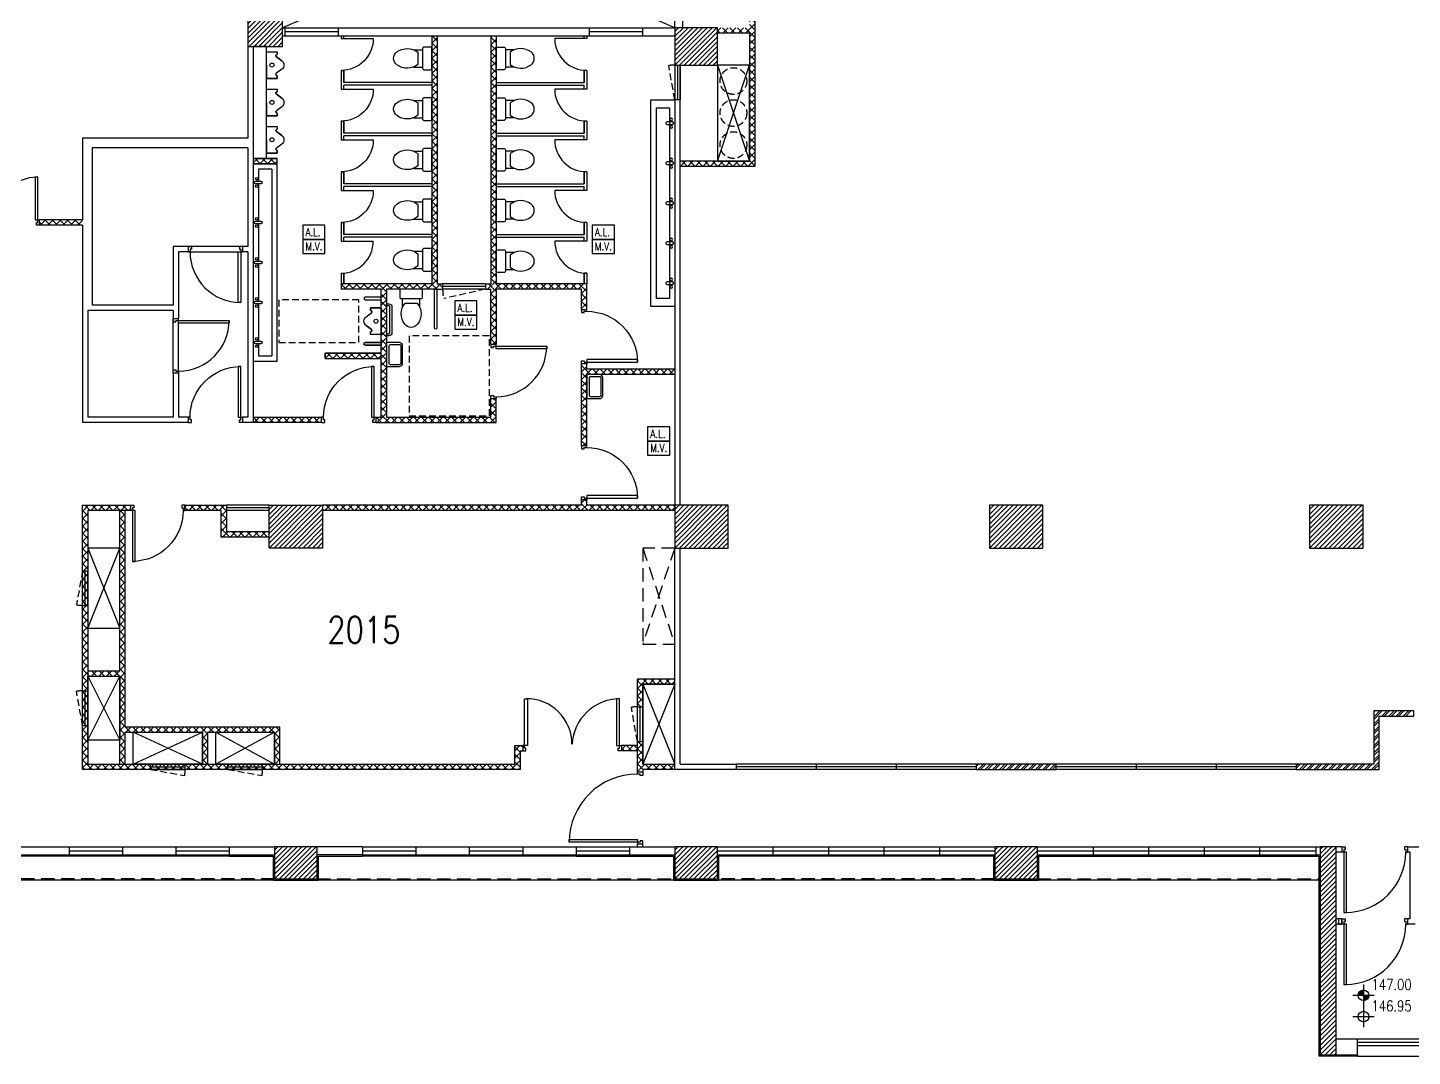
# Model space of a CAD drawing. Extents: x -68523 to 336700, y -113452 to 119396.
# Drawn here: x 297498 to 323449, y -46700 to -27425 of the extents above; entities that cross this region are included whole.
import ezdxf

# ---------------------------------------------------------------- set-up
doc = ezdxf.new("R2010")
doc.units = 0
doc.header["$LTSCALE"] = 1000
doc.header["$MEASUREMENT"] = 0
doc.linetypes.add('HIDDEN', pattern=[0.375, 0.25, -0.125])
doc.linetypes.add('HIDDEN2', pattern=[0.1875, 0.125, -0.0625])
doc.layers.get('0').update_dxf_attribs({"linetype": 'CONTINUOUS'})
for name, color, linetype in [('HATCH', 8, 'CONTINUOUS'), ('LS-FH', 3, 'HIDDEN'), ('newL', 4, 'CONTINUOUS'), ('RLP032_S', 2, 'CONTINUOUS'), ('RLP043_T15', 1, 'CONTINUOUS'), ('RLP046_T20', 3, 'CONTINUOUS'), ('RLP064_C200', 200, 'CONTINUOUS'), ('RLP064_C51', 51, 'CONTINUOUS'), ('RLP064_C97', 97, 'CONTINUOUS'), ('RLP223', 4, 'CONTINUOUS'), ('RLP223_C', 1, 'CONTINUOUS'), ('RLP223_H', 8, 'CONTINUOUS'), ('RLP280', 6, 'CONTINUOUS'), ('RLP314', 9, 'CONTINUOUS'), ('RLP315', 1, 'CONTINUOUS'), ('RLP390_C3', 3, 'CONTINUOUS'), ('RLP661', 1, 'CONTINUOUS'), ('RLP740', 1, 'CONTINUOUS')]:
    doc.layers.add(name, color=color, linetype=linetype)
doc.styles.add('RLP-SIMPLEX', font='SIMPLEX.shx', dxfattribs={"width": 0.8})
pattern_1 = [(45, (271025, -42775), (-70.71068, 70.71068), []), (135, (271025, -42775), (-70.71068, -70.71068), [])]

# ---------------------------------------------------------------- blocks, each defined once
blk = doc.blocks.new('LEV')
for p, q in [((-2, 0), (2, 0)), ((0, 2), (0, -2))]:
    blk.add_line(p, q)
blk.add_circle((0, 0), 1)
blk = doc.blocks.new('S-LEV')
blk.add_blockref('LEV', (0, 0))
at = {"style": 'RLP-SIMPLEX', "width": 0.8}
blk.add_attdef('SFL', (1.5, 1), '', height=2, dxfattribs=at)
blk = doc.blocks.new('LEV1')
for p, q in [((-2, 0), (2, 0)), ((-1, 0.05), (0, 0.05)), ((-0.99, 0.15), (0, 0.15)), ((-0.97, 0.25), (0, 0.25)), ((0, 2), (0, -2)), ((1, -0.05), (0, -0.05)), ((0.99, -0.15), (0, -0.15)), ((0.97, -0.25), (0, -0.25)), ((0.94, -0.35), (0, -0.35)), ((0.9, -0.45), (0, -0.45)), ((0.84, -0.55), (0, -0.55)), ((0.76, -0.65), (0, -0.65)), ((0.67, -0.75), (0, -0.75)), ((0.53, -0.85), (0, -0.85)), ((0.33, -0.95), (0, -0.95))]:
    blk.add_line(p, q)
blk.add_circle((0, 0), 1)
blk = doc.blocks.new('F-LEV')
for p, q in [((-0.94, 0.35), (0, 0.35)), ((-0.9, 0.45), (0, 0.45)), ((-0.84, 0.55), (0, 0.55)), ((-0.76, 0.65), (0, 0.65)), ((-0.67, 0.75), (0, 0.75)), ((-0.53, 0.85), (0, 0.85)), ((-0.33, 0.95), (0, 0.95))]:
    blk.add_line(p, q)
blk.add_blockref('LEV1', (0, 0))
at = {"style": 'RLP-SIMPLEX', "width": 0.8}
blk.add_attdef('FFL', (1.5, 1), '', height=2, dxfattribs=at)
blk = doc.blocks.new('BASIN-5')
blk.add_lwpolyline([(-25, 105), (-25, 205, -1), (25, 205), (25, 105, -1)], format="xyb", close=True)
for centre in [(-70, 185), (70, 185)]:
    blk.add_circle(centre, 25)
blk = doc.blocks.new('SINK-02')
at = {"layer": 'RLP740'}
for p, q in [((-350, 1750), (-350, -1750)), ((-350, 1750), (-100, 1750)), ((-100, 1750), (-100, 1525)), ((-100, 1475), (-100, 775)), ((-100, 725), (-100, 25)), ((-100, -25), (-100, -725)), ((-100, -775), (-100, -1475)), ((-100, -1525), (-100, -1750)), ((-100, -1750), (-350, -1750))]:
    blk.add_line(p, q, dxfattribs=at)
blk.add_lwpolyline([(-450, 1850), (0, 1850), (0, -1850), (-450, -1850)], close=True, dxfattribs=at)
at = {"layer": 'RLP740', "xscale": -1, "rotation": 270}
for p in [(-250, 1500), (-250, 750), (-250, 750), (-250, 0), (-250, 0), (-250, -750), (-250, -750), (-250, -1500), (-250, -1500)]:
    blk.add_blockref('BASIN-5', p, dxfattribs=at)
blk = doc.blocks.new('Piss')
for p, q in [((-80, 285), (-155, 185)), ((80, 285), (155, 185)), ((-250, 200), (-200, 200)), ((-250, 0), (-250, 200)), ((0, 0), (-250, 0)), ((0, 0), (250, 0)), ((250, 200), (200, 200)), ((250, 0), (250, 200))]:
    blk.add_line(p, q)
for centre, radius, start, end in [((0, 225), 100, 90, 143.1301), ((0, 225), 100, 36.8699, 90), ((-175, 200), 25, 180, 323.1301), ((0, 100), 37.5, 90, 270), ((0, 100), 37.5, 270, 90), ((175, 200), 25, 216.8699, 0)]:
    blk.add_arc(centre, radius, start, end)
blk = doc.blocks.new('SINK-02 A')
at = {"layer": 'RLP740'}
for p, q in [((-350, -150), (-350, -3725)), ((-350, -150), (-100, -150)), ((-100, -150), (-100, -3725)), ((-100, -3725), (-350, -3725))]:
    blk.add_line(p, q, dxfattribs=at)
blk.add_lwpolyline([(-450, 0), (0, 0), (0, -3875), (-450, -3875)], close=True, dxfattribs=at)
at = {"layer": 'RLP740', "xscale": -1, "rotation": 270}
for p in [(-250, -437.5), (-250, -1187.5), (-250, -1187.5), (-250, -1937.5), (-250, -1937.5), (-250, -2687.5), (-250, -2687.5), (-250, -3437.5), (-250, -3437.5)]:
    blk.add_blockref('BASIN-5', p, dxfattribs=at)
blk = doc.blocks.new('WC-2')
for p, q in [((-162, -370), (-162, -200)), ((162, -370), (162, -200))]:
    blk.add_line(p, q)
for points in [[(188, -200), (-188, -200, -0.414214), (-212, -175), (-212, -50, -0.414214), (-188, -25), (188, -25, -0.414214), (212, -50), (212, -175, -0.414214)], [(120, -683, 0.339418), (115, -288), (-115, -288, 0.339418), (-120, -683, 0.501117)]]:
    blk.add_lwpolyline(points, format="xyb", close=True)
blk = doc.blocks.new('ED900L')
blk.add_lwpolyline([(85, 100), (35, 100), (35, 1050), (85, 1050)], close=True)
for points in [[(0, 0), (60, 0), (60, 50), (35, 50), (35, 100), (0, 100)], [(1020, 0), (960, 0), (960, 50), (985, 50), (985, 100), (1020, 100)]]:
    blk.add_lwpolyline(points)
blk.add_arc((35, 100), 950, 0, 90)
blk = doc.blocks.new('AL')
blk.add_lwpolyline([(416, 267), (0, 267), (0, 0), (416, 0)], close=True)
at = {"style": 'RLP-SIMPLEX', "width": 0.8}
blk.add_text('A.L.', height=150, dxfattribs=at).set_placement((52, 57))
blk = doc.blocks.new('MV')
blk.add_lwpolyline([(416, 267), (0, 267), (0, 0), (416, 0)], close=True)
at = {"style": 'RLP-SIMPLEX', "width": 0.8}
blk.add_text('M.V.', height=150, dxfattribs=at).set_placement((51, 61))
blk = doc.blocks.new('ED1550D')
for points in [[(85, 100), (35, 100), (35, 900), (85, 900)], [(1585, 100), (1635, 100), (1635, 900), (1585, 900)]]:
    blk.add_lwpolyline(points, close=True)
for points in [[(0, 0), (60, 0), (60, 50), (35, 50), (35, 100), (0, 100)], [(1670, 0), (1610, 0), (1610, 50), (1635, 50), (1635, 100), (1670, 100)]]:
    blk.add_lwpolyline(points)
for centre, start, end in [((35, 100), 0, 90), ((1635, 100), 90, 180)]:
    blk.add_arc(centre, 800, start, end)
blk = doc.blocks.new('d2')
for points in [[(38310, -37218), (38254, -37218), (38254, -36343), (38310, -36343)], [(39978, -37218), (40034, -37218), (40034, -36343), (39978, -36343)]]:
    blk.add_lwpolyline(points, close=True)
for points in [[(38219, -37318), (38279, -37318), (38279, -37268), (38254, -37268), (38254, -37218), (38219, -37218)], [(40069, -37318), (40009, -37318), (40009, -37268), (40034, -37268), (40034, -37218), (40069, -37218)]]:
    blk.add_lwpolyline(points)
at = {"linetype": 'ByBlock'}
for centre, radius, start, end in [((38294, -37192), 849, 359.7593, 90.7095), ((40045, -37245), 902, 90.6964, 176.8708)]:
    blk.add_arc(centre, radius, start, end, dxfattribs=at)
blk = doc.blocks.new('ED1080L_1')
for points in [[(-85, 100), (-25, 100), (-25, 50), (-50, 50), (-50, 0), (-85, 0)], [(1145, 100), (1085, 100), (1085, 50), (1110, 50), (1110, 0), (1145, 0)]]:
    blk.add_lwpolyline(points)
blk.add_lwpolyline([(0, 0), (-50, 0), (-50, -1130), (0, -1130)], close=True)
blk.add_arc((-20, 0), 1130, 270, 0)

msp = doc.modelspace()

# ---------------------------------------------------------------- hatches: boundary and pattern name
at = {"layer": 'HATCH'}
h = msp.add_hatch(dxfattribs=at)
h.set_pattern_fill('ANSI31', color=256, scale=20, style=0)
h.set_pattern_definition([(45, (271025, -42775), (-44.90128, 44.90128), [])])
h.paths.add_polyline_path([(301725, -27775), (302275, -27775), (302275, -23950), (298525, -23950), (298525, -27150), (299075, -27150), (299075, -26850), (298825, -26850), (298825, -24250), (301975, -24250), (301975, -26850), (300775, -26850), (300775, -27150), (301625, -27150), (301625, -27775)])
h = msp.add_hatch(dxfattribs=at)
h.set_pattern_fill('ANSI31', color=256, scale=20, style=0)
h.set_pattern_definition([(45, (309625, -28125), (-44.9013, 44.9013), [])])
h.paths.add_polyline_path([(309625, -28125), (310425, -28125), (310425, -27425), (309625, -27425)])
h = msp.add_hatch(dxfattribs=at)
h.set_pattern_fill('ANSI31', color=256, scale=20, style=0)
h.set_pattern_definition([(45, (302025, -37175), (-44.9013, 44.9013), [])])
h.paths.add_polyline_path([(302025, -36375), (303025, -36375), (303025, -37175), (302025, -37175)])
h = msp.add_hatch(dxfattribs=at)
h.set_pattern_fill('ANSI31', color=256, scale=20, style=0)
h.set_pattern_definition([(45, (309625, -37175), (-44.9013, 44.9013), [])])
h.paths.add_polyline_path([(309625, -37175), (310625, -37175), (310625, -36375), (309625, -36375)])
h = msp.add_hatch(dxfattribs=at)
h.set_pattern_fill('ANSI31', color=256, scale=20, style=0)
h.set_pattern_definition([(45, (315525, -37175), (-44.9013, 44.9013), [])])
h.paths.add_polyline_path([(315525, -37175), (316525, -37175), (316525, -36375), (315525, -36375)])
h = msp.add_hatch(dxfattribs=at)
h.set_pattern_fill('ANSI31', color=256, scale=20, style=0)
h.set_pattern_definition([(45, (321525, -37175), (-44.9013, 44.9013), [])])
h.paths.add_polyline_path([(321525, -37175), (322525, -37175), (322525, -36375), (321525, -36375)])
h = msp.add_hatch(dxfattribs=at)
h.set_pattern_fill('ANSI31', color=256, scale=20, style=0)
h.set_pattern_definition([(45, (302125, -43375), (-44.9013, 44.9013), [])])
h.paths.add_polyline_path([(302125, -42775), (302125, -43375), (302925, -43375), (302925, -42775)])
h = msp.add_hatch(dxfattribs=at)
h.set_pattern_fill('ANSI31', color=256, scale=20, style=0)
h.set_pattern_definition([(45, (309625, -43375), (-44.9013, 44.9013), [])])
h.paths.add_polyline_path([(309625, -42775), (309625, -43375), (310425, -43375), (310425, -42775)])
h = msp.add_hatch(dxfattribs=at)
h.set_pattern_fill('ANSI31', color=256, scale=20, style=0)
h.set_pattern_definition([(45, (315625, -43375), (-44.9013, 44.9013), [])])
h.paths.add_polyline_path([(315625, -42775), (315625, -43375), (316425, -43375), (316425, -42775)])
h = msp.add_hatch(dxfattribs=at)
h.set_pattern_fill('ANSI31', color=256, scale=20, style=0)
h.set_pattern_definition([(45, (271025, -42775), (-44.90128, 44.90128), [])])
h.paths.add_polyline_path([(321725, -42775), (321725, -46675), (322025, -46675), (322025, -42775)])
at = {"layer": 'RLP223_H'}
h = msp.add_hatch(dxfattribs=at)
h.set_pattern_fill('_USER', color=256, scale=100, angle=45, style=0, double=1, pattern_type=0)
h.set_pattern_definition([(45, (309725, -30025), (-70.7107, 70.7107), []), (135, (309725, -30025), (-70.7107, -70.7107), [])])
h.paths.add_polyline_path([(311025, -21825), (311025, -27425), (310425, -27425), (310425, -27525), (311025, -27525), (311025, -29925), (309725, -29925), (309725, -30025), (311125, -30025), (311125, -21825)])
h = msp.add_hatch(dxfattribs=at)
h.set_pattern_fill('_USER', color=256, scale=100, angle=45, style=0, double=1, pattern_type=0)
h.set_pattern_definition([(45, (270925, -42775), (-70.71068, 70.71068), []), (135, (270925, -42775), (-70.71068, -70.71068), [])])
h.paths.add_polyline_path([(305075, -32225), (303375, -32225), (303375, -32325), (304125, -32325), (304125, -34725), (304025, -34725), (304025, -34825), (306275, -34825), (306275, -34375), (306175, -34375), (306175, -34725), (304225, -34725), (304225, -32325), (305175, -32325), (305275, -32325), (305275, -32225), (305175, -32225), (305175, -27775), (305075, -27775)])
h.paths.add_polyline_path([(305075, -27575), (305075, -27775), (305175, -27775), (305175, -27575)])
h = msp.add_hatch(dxfattribs=at)
h.set_pattern_fill('_USER', color=256, scale=100, angle=45, style=0, double=1, pattern_type=0)
h.set_pattern_definition([(45, (306175, -33400), (-70.7107, 70.7107), []), (135, (306175, -33400), (-70.7107, -70.7107), [])])
h.paths.add_polyline_path([(306175, -33355), (306275, -33355), (306275, -32325), (307875, -32325), (307875, -32705), (307975, -32705), (307975, -32325), (307975, -32225), (306275, -32225), (306275, -27575), (306175, -27575), (306175, -32225), (306075, -32225), (306075, -32325), (306175, -32325)])
h = msp.add_hatch(dxfattribs=at)
h.set_pattern_fill('_USER', color=256, scale=100, angle=45, style=0, double=1, pattern_type=0)
h.set_pattern_definition([(315, (271025, -17950), (-70.71068, -70.71068), []), (225, (271025, -17950), (-70.71068, 70.71068), [])])
h.paths.add_polyline_path([(301725, -29975), (301725, -29875), (302175, -29875), (302175, -29975)])
h = msp.add_hatch(dxfattribs=at)
h.set_pattern_fill('_USER', color=256, scale=100, angle=45, style=0, double=1, pattern_type=0)
h.set_pattern_definition([(45, (271025, -43125), (-70.71068, 70.71068), []), (135, (271025, -43125), (-70.71068, -70.71068), [])])
h.paths.add_polyline_path([(298525, -31125), (298525, -31025), (297720, -31025), (297720, -31125)])
h = msp.add_hatch(dxfattribs=at)
h.set_pattern_fill('_USER', color=256, scale=100, angle=45, style=0, double=1, pattern_type=0)
h.set_pattern_definition([(45, (303075, -33625), (-70.711, 70.711), []), (135, (303075, -33625), (-70.711, -70.711), [])])
h.paths.add_polyline_path([(304125, -33525), (303075, -33525), (303075, -33625), (304125, -33625)])
h = msp.add_hatch(dxfattribs=at)
h.set_pattern_fill('_USER', color=256, scale=100, angle=45, style=0, double=1, pattern_type=0)
h.set_pattern_definition([(45, (271025, -41875), (-70.71068, 70.71068), []), (135, (271025, -41875), (-70.71068, -70.71068), [])])
h.paths.add_polyline_path([(307875, -33725), (307875, -35255), (307975, -35255), (307975, -33925), (309625, -33925), (309625, -33825), (307975, -33825), (307975, -33725)])
h = msp.add_hatch(dxfattribs=at)
h.set_pattern_fill('_USER', color=256, scale=100, angle=45, style=0, double=1, pattern_type=0)
h.set_pattern_definition(pattern_1)
h.paths.add_polyline_path([(301725, -34725), (301725, -34825), (302525, -34825), (302525, -34725)])
h.paths.add_polyline_path([(303005, -34825), (303005, -34725), (302525, -34725), (302525, -34825)])
h = msp.add_hatch(dxfattribs=at)
h.set_pattern_fill('_USER', color=256, scale=100, angle=45, style=0, double=1, pattern_type=0)
h.set_pattern_definition(pattern_1)
h.paths.add_polyline_path([(303025, -36375), (303025, -36475), (309625, -36475), (309625, -36375), (307975, -36375), (307975, -36275), (307875, -36275), (307875, -36375)])
h = msp.add_hatch(dxfattribs=at)
h.set_pattern_fill('_USER', color=256, scale=100, angle=45, style=0, double=1, pattern_type=0)
h.set_pattern_definition(pattern_1)
h.paths.add_polyline_path([(298625, -41225), (298625, -36775), (298525, -36775), (298525, -41325), (302525, -41325), (302525, -41225), (301805, -41225)])
h.paths.add_polyline_path([(302525, -41225), (302525, -41325), (306725, -41325), (306725, -40975), (306775, -40975), (306775, -40875), (306625, -40875), (306625, -41225)])
h.paths.add_polyline_path([(298625, -36475), (299425, -36475), (299425, -36375), (298525, -36375), (298525, -36775), (298625, -36775)])
h = msp.add_hatch(dxfattribs=at)
h.set_pattern_fill('_USER', color=256, scale=100, angle=45, style=0, double=1, pattern_type=0)
h.set_pattern_definition(pattern_1)
h.paths.add_polyline_path([(299325, -37725), (299225, -37725), (299225, -38975), (299225, -39475), (298625, -39475), (298625, -39575), (299225, -39575), (299225, -39725), (299325, -39725)])
h.paths.add_polyline_path([(299325, -36775), (299225, -36775), (299225, -37725), (299325, -37725)])
h.paths.add_polyline_path([(299325, -36475), (299225, -36475), (299225, -36775), (299325, -36775)])
h.paths.add_polyline_path([(299325, -39725), (299225, -39725), (299225, -40775), (299225, -41225), (299325, -41225), (299325, -40625), (299675, -40625), (299675, -40555), (299675, -40525), (299325, -40525)])
h.paths.add_polyline_path([(302225, -40525), (299675, -40525), (299675, -40625), (300775, -40625), (300775, -41225), (300875, -41225), (300875, -40625), (302125, -40625), (302125, -40875), (302225, -40875)])
h.paths.add_polyline_path([(302225, -40875), (302125, -40875), (302125, -41225), (302225, -41225)], flags=17)
h = msp.add_hatch(dxfattribs=at)
h.set_pattern_fill('_USER', color=256, scale=100, angle=45, style=0, double=1, pattern_type=0)
h.set_pattern_definition(pattern_1)
h.paths.add_polyline_path([(301225, -36475), (301225, -36375), (300445, -36375), (300445, -36475)])
h = msp.add_hatch(dxfattribs=at)
h.set_pattern_fill('_USER', color=256, scale=100, angle=45, style=0, double=1, pattern_type=0)
h.set_pattern_definition(pattern_1)
h.paths.add_polyline_path([(301225, -36475), (301225, -36375), (300445, -36375), (300445, -36475)])
h = msp.add_hatch(dxfattribs=at)
h.set_pattern_fill('_USER', color=256, scale=100, angle=45, style=0, double=1, pattern_type=0)
h.set_pattern_definition(pattern_1)
h.paths.add_polyline_path([(301125, -36475), (301125, -36975), (302025, -36975), (302025, -36875), (301225, -36875), (301225, -36475)])
h = msp.add_hatch(dxfattribs=at)
h.set_pattern_fill('_USER', color=256, scale=100, angle=45, style=0, double=1, pattern_type=0)
h.set_pattern_definition(pattern_1)
h.paths.add_polyline_path([(309625, -39625), (308925, -39625), (308925, -39875), (309025, -39875), (309025, -39725), (309625, -39725)])
h.paths.add_polyline_path([(309025, -39875), (308925, -39875), (308925, -40150), (309025, -40150)])
h.paths.add_polyline_path([(309025, -40800), (308925, -40800), (308925, -41225), (309025, -41225)])
h = msp.add_hatch(dxfattribs=at)
h.set_pattern_fill('ANSI32', color=256, scale=10, style=0)
h.set_pattern_definition([(45, (271025, -42875), (-67.35192, 67.35192), []), (45, (271069.9, -42875), (-67.35192, 67.35192), [])])
h.paths.add_polyline_path([(322825, -40325), (323415, -40325), (323415, -40225), (322775, -40225), (322775, -41325), (322825, -41325)])
h.paths.add_polyline_path([(322775, -40225), (322725, -40225), (322725, -41225), (322025, -41225), (322025, -41325), (322775, -41325)])
h.paths.add_polyline_path([(321275, -41225), (321275, -41325), (322025, -41325), (322025, -41225)])
h = msp.add_hatch(dxfattribs=at)
h.set_pattern_fill('_USER', color=256, scale=100, angle=45, style=0, double=1, pattern_type=0)
h.set_pattern_definition([(45, (271025, -42775), (-70.71068, 70.71068), []), (135, (271025, -42775), (-70.71068, -70.71068), [])])
h.paths.add_polyline_path([(309025, -41225), (309025, -40800), (308925, -40800), (308925, -40875), (308625, -40875), (308625, -40975), (308925, -40975), (308925, -41375), (309025, -41375), (309025, -41325), (309625, -41325), (309625, -41225)])
h = msp.add_hatch(dxfattribs=at)
h.set_pattern_fill('ANSI32', color=256, scale=10, style=0)
h.set_pattern_definition([(45, (271025, -42775), (-67.35192, 67.35192), []), (45, (271069.9, -42775), (-67.35192, 67.35192), [])])
h.paths.add_polyline_path([(316775, -41325), (316775, -41225), (315275, -41225), (315275, -41325)])

# ---------------------------------------------------------------- linework, layer by layer
at = {"layer": 'LS-FH'}
msp.add_lwpolyline([(299475, -41225), (302425, -41225)], dxfattribs=at)
at = {"layer": 'RLP046_T20'}
msp.add_lwpolyline([(322425, -46675), (322425, -46700)], dxfattribs=at)
at = {"layer": 'RLP064_C200'}
for points in [[(304125, -32525), (304125, -32475), (303825, -32475, 1), (303825, -32525)], [(304125, -33375), (304125, -33325), (303825, -33325, 1), (303825, -33375)]]:
    msp.add_lwpolyline(points, format="xyb", close=True, dxfattribs=at)
at = {"layer": 'RLP064_C51'}
msp.add_lwpolyline([(301725, -29875), (301975, -29875), (301975, -27775), (301725, -27775)], close=True, dxfattribs=at)
for points in [[(301975, -28375), (301975, -28125), (301975, -27875), (302175, -27875), (302175, -27925, 0.7207592), (302160, -27970), (302260, -28045, -0.236068), (302300, -28125, -0.236068), (302260, -28205), (302160, -28280, 0.7207592), (302175, -28325), (302175, -28375)], [(301975, -29075), (301975, -28825), (301975, -28575), (302175, -28575), (302175, -28625, 0.7207592), (302160, -28670), (302260, -28745, -0.236068), (302300, -28825, -0.236068), (302260, -28905), (302160, -28980, 0.7207592), (302175, -29025), (302175, -29075)], [(301975, -29775), (301975, -29525), (301975, -29275), (302175, -29275), (302175, -29325, 0.7207592), (302160, -29370), (302260, -29445, -0.236068), (302300, -29525, -0.236068), (302260, -29605), (302160, -29680, 0.7207592), (302175, -29725), (302175, -29775)], [(304125, -32675), (304125, -32925), (304125, -33175), (303925, -33175), (303925, -33125, 0.7207592), (303940, -33080), (303840, -33005, -0.236068), (303800, -32925, -0.236068), (303840, -32845), (303940, -32770, 0.7207592), (303925, -32725), (303925, -32675)]]:
    msp.add_lwpolyline(points, format="xyb", close=True, dxfattribs=at)
at = {"layer": 'RLP064_C97'}
for points in [[(301725, -29975), (302175, -29975), (302175, -29875), (301725, -29875)], [(303075, -33625), (304125, -33625), (304125, -33525), (303075, -33525)], [(322065, -44225), (322130, -44225), (322130, -44125), (322065, -44125)]]:
    msp.add_lwpolyline(points, close=True, dxfattribs=at)
at = {"layer": 'RLP223'}
for p, q in [((309625, -27425), (309625, -24100)), ((309775, -27425), (309775, -24100)), ((302275, -27425), (302325, -27425)), ((302325, -27575), (302325, -27425)), ((303325, -27425), (308025, -27425)), ((303325, -27575), (303325, -27425)), ((308025, -27575), (308025, -27425)), ((309025, -27425), (309625, -27425)), ((309025, -27575), (309025, -27425)), ((302275, -27575), (302325, -27575)), ((303325, -27575), (308025, -27575)), ((305075, -27575), (305075, -32225)), ((305175, -27575), (305175, -32225)), ((306175, -27575), (306175, -32225)), ((306275, -27575), (306275, -32225)), ((309025, -27575), (309625, -27575)), ((311025, -27525), (310425, -27525)), ((301625, -27775), (301625, -29495)), ((309625, -28125), (309625, -36375)), ((309725, -28775), (309625, -28775)), ((301625, -29495), (298525, -29495)), ((298525, -29495), (298525, -31025)), ((298705, -29675), (298705, -32625)), ((301625, -29675), (298705, -29675)), ((301625, -29675), (301625, -31525)), ((297720, -31125), (297720, -31025)), ((298525, -31025), (297720, -31025)), ((298525, -31125), (297720, -31125)), ((298525, -31125), (298525, -34825)), ((300225, -31525), (300225, -32625)), ((300505, -31525), (300225, -31525)), ((300505, -31625), (300325, -31625)), ((300325, -31625), (300325, -32875)), ((300505, -31525), (300505, -31625)), ((300505, -31525), (300505, -31625)), ((301625, -31525), (301525, -31525)), ((301525, -31525), (301525, -31625)), ((301525, -31525), (301525, -31625)), ((301525, -31525), (301525, -31625)), ((301625, -31625), (301525, -31625)), ((301625, -31625), (301625, -34725)), ((305075, -32225), (303375, -32225)), ((304125, -32325), (303375, -32325)), ((305175, -32325), (304225, -32325)), ((304225, -32325), (304225, -34725)), ((305175, -32225), (305275, -32225)), ((305175, -32325), (305275, -32325)), ((305275, -32225), (305275, -32325)), ((306075, -32225), (306075, -32325)), ((306075, -32225), (306175, -32225)), ((306075, -32325), (306175, -32325)), ((307875, -32325), (306275, -32325)), ((307875, -32705), (307875, -32325)), ((307975, -32705), (307975, -32325)), ((300225, -32625), (298705, -32625)), ((298625, -32725), (298625, -34725)), ((300225, -32725), (298625, -32725)), ((300225, -32725), (300225, -32875)), ((300225, -32875), (300325, -32875)), ((307875, -32705), (307975, -32705)), ((306175, -33355), (306275, -33355)), ((307875, -35255), (307875, -33725)), ((307975, -33725), (307875, -33725)), ((307975, -33825), (307975, -33725)), ((300225, -33895), (300325, -33895)), ((300225, -33895), (300225, -34725)), ((300325, -33895), (300325, -34725)), ((309625, -33825), (307975, -33825)), ((307975, -35255), (307975, -33925)), ((309625, -33925), (307975, -33925)), ((306175, -34375), (306275, -34375)), ((300225, -34725), (298625, -34725)), ((300505, -34725), (300325, -34725)), ((300505, -34725), (300505, -34825)), ((301625, -34725), (301525, -34725)), ((301525, -34725), (301525, -34825)), ((303005, -34825), (303005, -34725)), ((300505, -34825), (298525, -34825)), ((302355, -34825), (301525, -34825)), ((307875, -35255), (307975, -35255)), ((307875, -36375), (307875, -36275)), ((307975, -36275), (307875, -36275)), ((307975, -36375), (307975, -36275)), ((299225, -39475), (299225, -36475)), ((299325, -40525), (299325, -36475)), ((300445, -36475), (300445, -36375)), ((307875, -36375), (303025, -36375)), ((309625, -36475), (303025, -36475)), ((309625, -36375), (307975, -36375)), ((302025, -36975), (301125, -36975)), ((302025, -36875), (301225, -36875)), ((309625, -41325), (309625, -37175)), ((309725, -41225), (309725, -37175)), ((298525, -37600), (298625, -37600)), ((298525, -38250), (298625, -38250)), ((299225, -39475), (299225, -38425)), ((298625, -39475), (299225, -39475)), ((299225, -41225), (299225, -39575)), ((298525, -39850), (298625, -39850)), ((309025, -41225), (309025, -39725)), ((308925, -40150), (309025, -40150)), ((298525, -40500), (298625, -40500)), ((299325, -41225), (299325, -40625)), ((306625, -40875), (306775, -40875)), ((306725, -40975), (306775, -40975)), ((306725, -40975), (306725, -41325)), ((306775, -40875), (306775, -40975)), ((308625, -40875), (308625, -40975)), ((308925, -40875), (308625, -40875)), ((308925, -40975), (308625, -40975)), ((308925, -40800), (309025, -40800)), ((308925, -40800), (309025, -40800)), ((309025, -40800), (309025, -41225)), ((299800, -41325), (299800, -41225)), ((300450, -41325), (300450, -41225)), ((301250, -41325), (301250, -41225)), ((301900, -41325), (301900, -41225)), ((306725, -41225), (306725, -41325)), ((309025, -41225), (309625, -41225)), ((309725, -41225), (310775, -41225)), ((306725, -41325), (298525, -41325)), ((310625, -41325), (309025, -41325)), ((309025, -41325), (309025, -41375)), ((310775, -41325), (309625, -41325)), ((297275, -42775), (298275, -42775)), ((298275, -42775), (298275, -42925)), ((299275, -42775), (299275, -42925)), ((299275, -42775), (300275, -42775)), ((300275, -42775), (300275, -42925)), ((301275, -42775), (301275, -42925)), ((301275, -42775), (302125, -42775)), ((303775, -42775), (302925, -42775)), ((303775, -42775), (303775, -42925)), ((304775, -42775), (304775, -42925)), ((304775, -42775), (305775, -42775)), ((305775, -42775), (305775, -42925)), ((306775, -42775), (306775, -42925)), ((306775, -42775), (307775, -42775)), ((307775, -42775), (307775, -42925)), ((308775, -42775), (308775, -42925)), ((308775, -42775), (309625, -42775)), ((308925, -42775), (308925, -42725)), ((309025, -42725), (308925, -42725)), ((309025, -42775), (309025, -42725)), ((321650, -42925), (321650, -42775)), ((321650, -42775), (321725, -42775)), ((322130, -42775), (322130, -42875)), ((323360, -42775), (323360, -42875)), ((323360, -42775), (324325, -42775)), ((297275, -42925), (298275, -42925)), ((299275, -42925), (300275, -42925)), ((301275, -42925), (302125, -42925)), ((303775, -42925), (302925, -42925)), ((304775, -42925), (305775, -42925)), ((306775, -42925), (307775, -42925)), ((308775, -42925), (309625, -42925)), ((321650, -42925), (321725, -42925)), ((323400, -42875), (323400, -44125)), ((322130, -44125), (322130, -44225)), ((323400, -44125), (323360, -44125)), ((323360, -44125), (323360, -44225)), ((323500, -44225), (323360, -44225))]:
    msp.add_line(p, q, dxfattribs=at)
for points in [[(311125, -21825), (311125, -30025), (309725, -30025)], [(311025, -27525), (311025, -29925), (309725, -29925)], [(301725, -27775), (301725, -34825)], [(309725, -36375), (309725, -28125)], [(301725, -29875), (302175, -29875)], [(301725, -29975), (302175, -29975)], [(302175, -29975), (302175, -29875)], [(303375, -32225), (303375, -32325)], [(304025, -34725), (304125, -34725), (304125, -32325)], [(306175, -33355), (306175, -32325)], [(307975, -32325), (307975, -32225), (306275, -32225)], [(306275, -32325), (306275, -33355)], [(303075, -33525), (304125, -33525)], [(303075, -33625), (303075, -33525)], [(303075, -33625), (304125, -33625)], [(304025, -34725), (304025, -34825), (306275, -34825), (306275, -34375)], [(306175, -34725), (306175, -34375)], [(301725, -34725), (303005, -34725)], [(304225, -34725), (306175, -34725)], [(303005, -34825), (301725, -34825)], [(298525, -41325), (298525, -36375), (299425, -36375)], [(299425, -36375), (299425, -36475), (298625, -36475), (298625, -41225), (301805, -41225)], [(300445, -36375), (301225, -36375), (301225, -36875)], [(301125, -36975), (301125, -36475), (300445, -36475)], [(298625, -39475), (299225, -39475)], [(298625, -39575), (299225, -39575)], [(308925, -41225), (308925, -39625), (309625, -39625)], [(309025, -39725), (309625, -39725)], [(322825, -41325), (322825, -40325), (323480, -40325), (323480, -40225), (322725, -40225), (322725, -41225), (321275, -41225), (321275, -41325), (322825, -41325)], [(299325, -40525), (302225, -40525)], [(299325, -40625), (300775, -40625)], [(300775, -41225), (300775, -40625)], [(300875, -40625), (302125, -40625)], [(300875, -41225), (300875, -40625)], [(302125, -41225), (302125, -40625)], [(302225, -41225), (302225, -40525)], [(301805, -41225), (306625, -41225), (306625, -40875)], [(308925, -40875), (308925, -40800)], [(309025, -41375), (308925, -41375), (308925, -40975)], [(310775, -41225), (310775, -41325)], [(322130, -42775), (322025, -42775)], [(322130, -42875), (322025, -42875)], [(323400, -42875), (323360, -42875)], [(322130, -44125), (322025, -44125)], [(322130, -44225), (322025, -44225)], [(323400, -44125), (323360, -44125)], [(322025, -46375), (322425, -46375)], [(322425, -46675), (322425, -46375)], [(322025, -46675), (322425, -46675)]]:
    msp.add_lwpolyline(points, dxfattribs=at)
msp.add_lwpolyline([(316775, -41225), (315275, -41225), (315275, -41325), (316775, -41325)], close=True, dxfattribs=at)
at = {"layer": 'RLP223_C'}
for p, q in [((301525, -31525), (300505, -31525)), ((300505, -31625), (301525, -31625)), ((300225, -33895), (300225, -32875)), ((300325, -33895), (300325, -32875)), ((299275, -42950), (298275, -42950)), ((301275, -42950), (300275, -42950)), ((304775, -42950), (303775, -42950)), ((306775, -42950), (305775, -42950)), ((302100, -43400), (295450, -43400)), ((309600, -43400), (302950, -43400)), ((315600, -43400), (310450, -43400)), ((321700, -43400), (316450, -43400))]:
    msp.add_line(p, q, dxfattribs=at)
at = {"layer": 'RLP223_C', "linetype": 'HIDDEN'}
for p, q in [((302125, -43375), (295425, -43375)), ((302925, -43375), (309625, -43375)), ((315625, -43375), (310425, -43375)), ((316425, -43375), (321725, -43375))]:
    msp.add_line(p, q, dxfattribs=at)
at = {"layer": 'RLP223_C'}
for points in [[(307775, -42950), (308775, -42950)], [(315600, -42950), (310450, -42950)], [(316450, -42950), (321650, -42950)], [(322425, -46700), (323875, -46700)]]:
    msp.add_lwpolyline(points, dxfattribs=at)
at = {"layer": 'RLP223_H'}
for points in [[(309625, -27425), (302275, -24250)], [(309625, -24250), (302275, -27425)]]:
    msp.add_lwpolyline(points, dxfattribs=at)
at = {"layer": 'RLP280'}
for points in [[(301725, -27775), (302275, -27775), (302275, -23950), (298525, -23950), (298525, -27150), (299075, -27150), (299075, -26850), (298825, -26850), (298825, -24250), (301975, -24250), (301975, -26850), (300775, -26850), (300775, -27150), (301625, -27150), (301625, -27775)], [(309625, -28125), (310425, -28125), (310425, -27425), (309625, -27425)], [(302025, -36375), (303025, -36375), (303025, -37175), (302025, -37175)], [(309625, -37175), (310625, -37175), (310625, -36375), (309625, -36375)], [(315525, -37175), (316525, -37175), (316525, -36375), (315525, -36375)], [(321525, -37175), (322525, -37175), (322525, -36375), (321525, -36375)], [(302125, -42775), (302125, -43375), (302925, -43375), (302925, -42775)], [(309625, -42775), (309625, -43375), (310425, -43375), (310425, -42775)], [(315625, -42775), (315625, -43375), (316425, -43375), (316425, -42775)]]:
    msp.add_lwpolyline(points, close=True, dxfattribs=at)
for points in [[(301625, -27775), (301725, -27775), (301725, -27775)], [(321725, -42775), (321725, -46675), (322025, -46675), (322025, -42775), (321725, -42775)]]:
    msp.add_lwpolyline(points, dxfattribs=at)
at = {"layer": 'RLP314'}
for p, q in [((302325, -27425), (303325, -27425)), ((303325, -27500), (302325, -27500)), ((308025, -27425), (309025, -27425)), ((309025, -27500), (308025, -27500)), ((302325, -27575), (303325, -27575)), ((308025, -27575), (309025, -27575)), ((312275, -41225), (312275, -41325)), ((313775, -41225), (313775, -41325)), ((318275, -41225), (318275, -41325)), ((319775, -41225), (319775, -41325)), ((311465, -42775), (311465, -42925)), ((311465, -42775), (311465, -42925)), ((312505, -42775), (312505, -42925)), ((312505, -42775), (312505, -42925)), ((313545, -42775), (313545, -42925)), ((313545, -42775), (313545, -42925)), ((314585, -42775), (314585, -42925)), ((314585, -42775), (314585, -42925)), ((317465, -42775), (317465, -42925)), ((317465, -42775), (317465, -42925)), ((318505, -42775), (318505, -42925)), ((318505, -42775), (318505, -42925)), ((319545, -42775), (319545, -42925)), ((319545, -42775), (319545, -42925)), ((320585, -42775), (320585, -42925)), ((320585, -42775), (320585, -42925))]:
    msp.add_line(p, q, dxfattribs=at)
for points in [[(315275, -41225), (310775, -41225)], [(321275, -41225), (316775, -41225)], [(315275, -41275), (310775, -41275)], [(315275, -41325), (310775, -41325)], [(321275, -41275), (316775, -41275)], [(321275, -41325), (316775, -41325)], [(298275, -42775), (299275, -42775)], [(300275, -42775), (301275, -42775)], [(303775, -42775), (304775, -42775)], [(305775, -42775), (306775, -42775)], [(307775, -42775), (308775, -42775)], [(310425, -42775), (315625, -42775)], [(316425, -42775), (321650, -42775)], [(298275, -42850), (299275, -42850)], [(298275, -42925), (299275, -42925)], [(300275, -42850), (301275, -42850)], [(300275, -42925), (301275, -42925)], [(303775, -42850), (304775, -42850)], [(303775, -42925), (304775, -42925)], [(305775, -42850), (306775, -42850)], [(305775, -42925), (306775, -42925)], [(307775, -42850), (308775, -42850)], [(307775, -42925), (308775, -42925)], [(310425, -42850), (315625, -42850)], [(310425, -42925), (315625, -42925)], [(316425, -42850), (321650, -42850)], [(316425, -42925), (321650, -42925)], [(322425, -46375), (323875, -46375)], [(322425, -46437.5), (323875, -46437.5)], [(322425, -46500), (323875, -46500)]]:
    msp.add_lwpolyline(points, dxfattribs=at)
at = {"layer": 'RLP315'}
for p, q in [((302025, -36375), (301225, -36375)), ((302025, -36425), (301225, -36425)), ((302025, -36475), (301225, -36475))]:
    msp.add_line(p, q, dxfattribs=at)
for points in [[(298625, -37175), (299225, -38675)], [(298625, -38675), (299225, -37175)], [(298625, -40775), (299225, -39575)], [(298625, -39575), (299225, -40775)], [(299475, -41225), (300775, -40625)], [(300775, -41225), (299475, -40625)], [(301025, -40625), (302125, -41225)], [(302125, -40625), (301025, -41225)], [(309025, -41375), (309025, -41435), (308975, -41435), (308975, -41410), (308925, -41410), (308925, -41375)], [(309025, -42725), (309025, -42665), (308975, -42665), (308975, -42690), (308925, -42690), (308925, -42725)]]:
    msp.add_lwpolyline(points, dxfattribs=at)
msp.add_lwpolyline([(308925, -42640), (308925, -42690), (307645, -42690), (307645, -42640)], close=True, dxfattribs=at)
msp.add_arc((308925, -42690), 1280, 90, 180, dxfattribs=at)
at = {"layer": 'RLP390_C3'}
msp.add_line((322425, -46700), (321700, -46700), dxfattribs=at)
for points in [[(311025, -28125), (310425, -28125), (310425, -29925), (311025, -29925)], [(298625, -37175), (298625, -38675), (299225, -38675), (299225, -37175)], [(298625, -39575), (299225, -39575), (299225, -40775), (298625, -40775)], [(309025, -39725), (309025, -41225), (309625, -41225), (309625, -39725), (309025, -39725), (309025, -39725)], [(299475, -40625), (300775, -40625), (300775, -41225), (299475, -41225)], [(301025, -40625), (302125, -40625), (302125, -41225), (301025, -41225)]]:
    msp.add_lwpolyline(points, close=True, dxfattribs=at)
for points in [[(298275, -42925), (298275, -42950), (297275, -42950), (297275, -42925)], [(300275, -42925), (300275, -42950), (299275, -42950), (299275, -42925)], [(301275, -42925), (301275, -42950), (302100, -42950)], [(302100, -42950), (302100, -43400), (302950, -43400), (302950, -42950), (303775, -42950), (303775, -42925)], [(305775, -42925), (305775, -42950), (304775, -42950), (304775, -42925)], [(307775, -42925), (307775, -42950), (306775, -42950), (306775, -42925)], [(308775, -42925), (308775, -42950), (309600, -42950), (309600, -43400), (310450, -43400), (310450, -42925)], [(315600, -42925), (315600, -43400), (316450, -43400), (316450, -42925)], [(321650, -42925), (321650, -42950), (321700, -42950), (321700, -46700)]]:
    msp.add_lwpolyline(points, dxfattribs=at)
at = {"layer": 'RLP661'}
for points in [[(310425, -28125), (311025, -29925)], [(310425, -29925), (311025, -28125)], [(309025, -39725), (309625, -41225)], [(309625, -39725), (309025, -41225)]]:
    msp.add_lwpolyline(points, dxfattribs=at)
at = {"layer": 'RLP661', "linetype": 'HIDDEN'}
msp.add_lwpolyline([(309025, -38975), (309625, -38975), (309625, -37175), (309025, -37175)], close=True, dxfattribs=at)
for points in [[(309025, -37175), (309625, -38975)], [(309625, -37175), (309025, -38975)]]:
    msp.add_lwpolyline(points, dxfattribs=at)
at = {"layer": 'RLP661', "linetype": 'HIDDEN2'}
for centre in [(310725, -28425), (310725, -29025), (310725, -29625)]:
    msp.add_circle(centre, 250, dxfattribs=at)
at = {"layer": 'RLP740'}
for p, q in [((303425, -27625), (303425, -27575)), ((307925, -27625), (307925, -27575)), ((307925, -27625), (307925, -27575)), ((303375, -28225), (303425, -28225)), ((303425, -28222.9), (303425, -28450)), ((303425, -28450), (303425, -28222.9)), ((307925, -28222.9), (307925, -28450)), ((307925, -28450), (307925, -28222.9)), ((307975, -28225), (307925, -28225)), ((309625, -28125), (309625, -28775)), ((309675, -28125), (309675, -28775)), ((309725, -28125), (309725, -28775)), ((305075, -28450), (303425, -28450)), ((305075, -28500), (303425, -28500)), ((303425, -28575), (303425, -28500)), ((306275, -28450), (307925, -28450)), ((306275, -28500), (307925, -28500)), ((307925, -28575), (307925, -28500)), ((303375, -29175), (303425, -29175)), ((303425, -29172.9), (303425, -29400)), ((303425, -29400), (303425, -29172.9)), ((307925, -29172.9), (307925, -29400)), ((307925, -29400), (307925, -29172.9)), ((307975, -29175), (307925, -29175)), ((305075, -29400), (303425, -29400)), ((305075, -29450), (303425, -29450)), ((303425, -29525), (303425, -29450)), ((306275, -29400), (307925, -29400)), ((306275, -29450), (307925, -29450)), ((307925, -29525), (307925, -29450)), ((303375, -30125), (303425, -30125)), ((303425, -30122.9), (303425, -30350)), ((303425, -30350), (303425, -30122.9)), ((305075, -30350), (303425, -30350)), ((306275, -30350), (307925, -30350)), ((307925, -30122.9), (307925, -30350)), ((307925, -30350), (307925, -30122.9)), ((307975, -30125), (307925, -30125)), ((305075, -30400), (303425, -30400)), ((303425, -30475), (303425, -30400)), ((306275, -30400), (307925, -30400)), ((307925, -30475), (307925, -30400)), ((303375, -31075), (303425, -31075)), ((303425, -31072.9), (303425, -31300)), ((303425, -31300), (303425, -31072.9)), ((307925, -31072.9), (307925, -31300)), ((307925, -31300), (307925, -31072.9)), ((307975, -31075), (307925, -31075)), ((303375, -31350), (303375, -31425)), ((305075, -31300), (303425, -31300)), ((305075, -31350), (303425, -31350)), ((303425, -31425), (303425, -31350)), ((306275, -31300), (307925, -31300)), ((306275, -31350), (307925, -31350)), ((307925, -31425), (307925, -31350)), ((307975, -31350), (307975, -31425)), ((303375, -31425), (303975, -31425)), ((307975, -31425), (307375, -31425)), ((303375, -32025), (303375, -32225)), ((303375, -32025), (303425, -32025)), ((303425, -32022.9), (303425, -32225)), ((303425, -32225), (303425, -32022.9)), ((307925, -32022.9), (307925, -32225)), ((307925, -32225), (307925, -32022.9)), ((307975, -32025), (307925, -32025)), ((307975, -32025), (307975, -32225)), ((306075, -32225), (305275, -32225)), ((306075, -32275), (305275, -32275)), ((306075, -32325), (305275, -32325)), ((298525, -38250), (298525, -37600)), ((298575, -38250), (298575, -37600)), ((298625, -38250), (298625, -37600)), ((298525, -40500), (298525, -39850)), ((298575, -40500), (298575, -39850)), ((298625, -40500), (298625, -39850)), ((308925, -40800), (308925, -40150)), ((308975, -40800), (308975, -40150)), ((309025, -40800), (309025, -40150)), ((299800, -41225), (300450, -41225)), ((301250, -41225), (301900, -41225)), ((299800, -41275), (300450, -41275)), ((299800, -41325), (300450, -41325)), ((301250, -41275), (301900, -41275)), ((301250, -41325), (301900, -41325))]:
    msp.add_line(p, q, dxfattribs=at)
at = {"layer": 'RLP740', "linetype": 'HIDDEN2'}
for p, q in [((309625, -28775), (309512.1, -28134.9)), ((306075, -32325), (305294.7, -32501.3)), ((298525, -37600), (298412.1, -38240.1)), ((298525, -40500), (298412.1, -39859.9)), ((308925, -40800), (308812.1, -40159.9)), ((299800, -41325), (300440.1, -41437.9)), ((301250, -41325), (301890.1, -41437.9))]:
    msp.add_line(p, q, dxfattribs=at)
at = {"layer": 'RLP740'}
for points in [[(303375, -27575), (303375, -27625), (303975, -27625, -0.4142136), (303375, -28225), (303375, -28500)], [(307975, -27575), (307975, -27625), (307375, -27625, 0.4142136), (307975, -28225), (307975, -28500)], [(303375, -28500), (303375, -28575), (303975, -28575, -0.4142136), (303375, -29175), (303375, -29450)], [(307975, -28500), (307975, -28575), (307375, -28575, 0.4142136), (307975, -29175), (307975, -29450)], [(303375, -29450), (303375, -29525), (303975, -29525, -0.4142136), (303375, -30125), (303375, -30400)], [(307975, -29450), (307975, -29525), (307375, -29525, 0.4142136), (307975, -30125), (307975, -30400)], [(303375, -30400), (303375, -30475), (303975, -30475, -0.4142136), (303375, -31075), (303375, -31350)], [(307975, -30400), (307975, -30475), (307375, -30475, 0.4142136), (307975, -31075), (307975, -31350)]]:
    msp.add_lwpolyline(points, format="xyb", dxfattribs=at)
msp.add_lwpolyline([(301975, -29875), (301975, -27775)], dxfattribs=at)
for points in [[(305163, -33056, -1), (305125, -33056), (305125, -32325), (305163, -32325)], [(303825, -32525), (304125, -32525), (304125, -32475), (303825, -32475, 1)], [(304325, -32660), (304325, -33138, -0.4142136), (304265, -33198), (304225, -33198), (304225, -33160), (304265, -33160, 0.4142136), (304287, -33138), (304287, -32660, 0.4142136), (304265, -32638), (304225, -32638), (304225, -32600), (304265, -32600, -0.4142136)], [(303825, -33325), (304125, -33325), (304125, -33375), (303825, -33375, -1)], [(304525, -33715), (304525, -33385, 0.4142136), (304465, -33325), (304225, -33325), (304225, -33775), (304465, -33775, 0.4142136)], [(304490, -33715, -0.4142136), (304465, -33740), (304300, -33740, -0.4142136), (304275, -33715), (304275, -33385, -0.4142136), (304300, -33360), (304465, -33360, -0.4142136), (304490, -33385)], [(308275, -34315), (308275, -33985, 0.4142136), (308215, -33925), (307975, -33925), (307975, -34375), (308215, -34375, 0.4142136)], [(308240, -34315, -0.4142136), (308215, -34340), (308050, -34340, -0.4142136), (308025, -34315), (308025, -33985, -0.4142136), (308050, -33960), (308215, -33960, -0.4142136), (308240, -33985)]]:
    msp.add_lwpolyline(points, format="xyb", close=True, dxfattribs=at)
at = {"layer": 'RLP740', "linetype": 'HIDDEN2'}
for points in [[(302202.6, -32525), (302202.6, -33325), (303702.6, -33325), (303702.6, -32525)], [(304650, -34700), (306150, -34700), (306150, -33200), (304650, -33200)]]:
    msp.add_lwpolyline(points, close=True, dxfattribs=at)
for centre, radius, start, end in [((309625, -28775), 650, 90, 100), ((306075, -32325), 800, 180, 192.728), ((298525, -37600), 650, 260, 270), ((298525, -40500), 650, 90, 100), ((308925, -40800), 650, 90, 100), ((299800, -41325), 650, 350, 0), ((301250, -41325), 650, 350, 0)]:
    msp.add_arc(centre, radius, start, end, dxfattribs=at)
at = {"layer": 'RLP740'}
for centre, start, end in [((303375, -31425), 270, 0), ((307975, -31425), 180, 270)]:
    msp.add_arc(centre, 600, start, end, dxfattribs=at)

# ---------------------------------------------------------------- block references
at = {"layer": 'RLP032_S', "xscale": 100, "yscale": 100, "zscale": 100}
msp.add_blockref('F-LEV', (322534.6, -45556.8), dxfattribs=at).add_auto_attribs({'FFL': '147.00'})
at = {"layer": 'RLP032_S', "xscale": 100, "yscale": 100}
msp.add_blockref('S-LEV', (322534.6, -45956.8), dxfattribs=at).add_auto_attribs({'SFL': '146.95'})
at = {"layer": 'RLP043_T15'}
for name, p in [('AL', (302653.2, -31391.6)), ('AL', (308076.9, -31391.6)), ('MV', (302653.2, -31658.3)), ('MV', (308076.9, -31658.3)), ('AL', (305500.8, -32809.1)), ('MV', (305500.8, -33075.8)), ('AL', (309115.8, -35170.3)), ('MV', (309115.8, -35437))]:
    msp.add_blockref(name, p, dxfattribs=at)
at = {"layer": 'RLP315'}
for name, p in [('ED1550D', (296050, -31125)), ('d2', (268556, -3657.2)), ('ED1080L_1', (322215, -42875)), ('ED1080L_1', (322215, -44225))]:
    msp.add_blockref(name, p, dxfattribs=at)
for p, rotation in [((301525, -31525), 180), ((300225, -32875), 270), ((306175, -33355), 270)]:
    msp.add_blockref('ED900L', p, dxfattribs=dict(at, rotation=rotation))
at = {"layer": 'RLP315', "xscale": -1}
for p, rotation in [((307875, -33725), 270), ((307875, -36275), 270), ((299425, -36375), 180)]:
    msp.add_blockref('ED900L', p, dxfattribs=dict(at, rotation=rotation))
for p in [(301525, -34825), (304025, -34825)]:
    msp.add_blockref('ED900L', p, dxfattribs=at)
at = {"layer": 'RLP740', "xscale": -1}
for name, p, rotation in [('Piss', (301975, -28125), 270), ('WC-2', (305100, -28000), 270), ('Piss', (301975, -28825), 270), ('WC-2', (305100, -28950), 270), ('Piss', (301975, -29525), 270), ('WC-2', (305100, -29900), 270), ('WC-2', (305100, -30850), 270), ('Piss', (304125, -32925), 90)]:
    msp.add_blockref(name, p, dxfattribs=dict(at, rotation=rotation))
at = {"layer": 'RLP740', "rotation": 90}
for p in [(306250, -28000), (306250, -28950), (306250, -29900), (306250, -30850)]:
    msp.add_blockref('WC-2', p, dxfattribs=at)
at = {"layer": 'RLP740'}
msp.add_blockref('SINK-02 A', (309625, -28775), dxfattribs=at)
at = {"layer": 'RLP740', "xscale": -1}
for name, p in [('SINK-02', (301725, -31825)), ('WC-2', (304685, -32300))]:
    msp.add_blockref(name, p, dxfattribs=at)
at = {"layer": 'RLP740', "extrusion": (0, 0, -1), "zscale": -1, "rotation": 90}
msp.add_blockref('WC-2', (-305100, -31775), dxfattribs=at)
at = {"layer": 'RLP740', "extrusion": (0, 0, -1), "xscale": -1, "zscale": -1, "rotation": 270}
msp.add_blockref('WC-2', (-306250, -31800), dxfattribs=at)

# ---------------------------------------------------------------- texts
at = {"layer": 'newL', "style": 'RLP-SIMPLEX', "width": 0.8}
msp.add_text('2015', height=500, dxfattribs=at).set_placement((303113.4, -38960.1))

doc.saveas('drawing.dxf')
